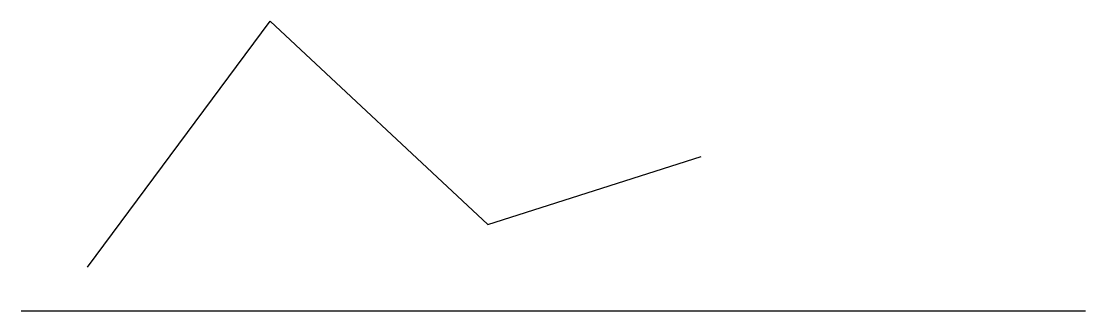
# Model space of a CAD drawing. Header units: millimetres. Extents: x 1.4 to 101.4, y 1.3 to 28.4.
import ezdxf

# ---------------------------------------------------------------- set-up
doc = ezdxf.new("R2010")
doc.units = ezdxf.units.MM

msp = doc.modelspace()

# ---------------------------------------------------------------- linework, layer by layer
msp.add_line((1.44, 1.26), (101.44, 1.26))
msp.add_lwpolyline([(7.65, 5.34), (24.82, 28.44), (45.29, 9.37), (65.32, 15.75)])

doc.saveas('drawing.dxf')
